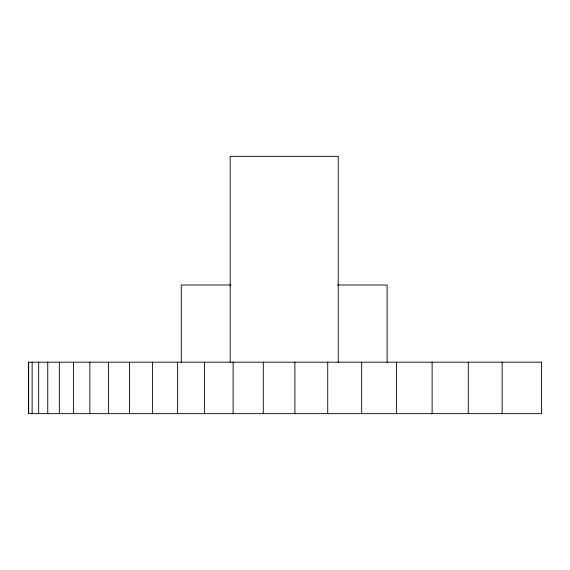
<?xml version="1.0" encoding="UTF-8"?>
<svg xmlns="http://www.w3.org/2000/svg" width="570" height="570" viewBox="0 0 570 570"><rect width="100%" height="100%" fill="white"/><g stroke="black" fill="none" stroke-linecap="round" stroke-linejoin="round"><path stroke-width="0.85" d="M230.971 285L181.281 285L181.281 362.192M337.44 285L387.123 285L387.123 362.192M502.156 362.192L502.156 413.649M468.262 362.192L468.262 413.649M432.117 362.192L432.117 413.649M396.521 362.192L396.521 413.649M361.665 362.192L361.665 413.649M338.238 362.192L338.238 156.351L230.173 156.351L230.173 362.192M327.729 362.192L327.729 413.649M294.882 362.192L294.882 413.649M263.29 362.192L263.29 413.649M233.116 362.192L233.116 413.649M204.509 362.192L204.509 413.649M177.626 362.192L177.626 413.649M152.596 362.192L152.596 413.649M129.547 362.192L129.547 413.649M108.592 362.192L108.592 413.649M89.853 362.192L89.853 413.649M73.409 362.192L73.409 413.649M59.351 362.192L59.351 413.649M47.752 362.192L47.752 413.649M38.667 362.192L38.667 413.649M32.141 362.192L32.141 413.649M28.657 362.192L28.657 413.649M541.5 362.192L28.5 362.192L28.5 413.649L541.5 413.649L541.5 362.192"/></g></svg>
